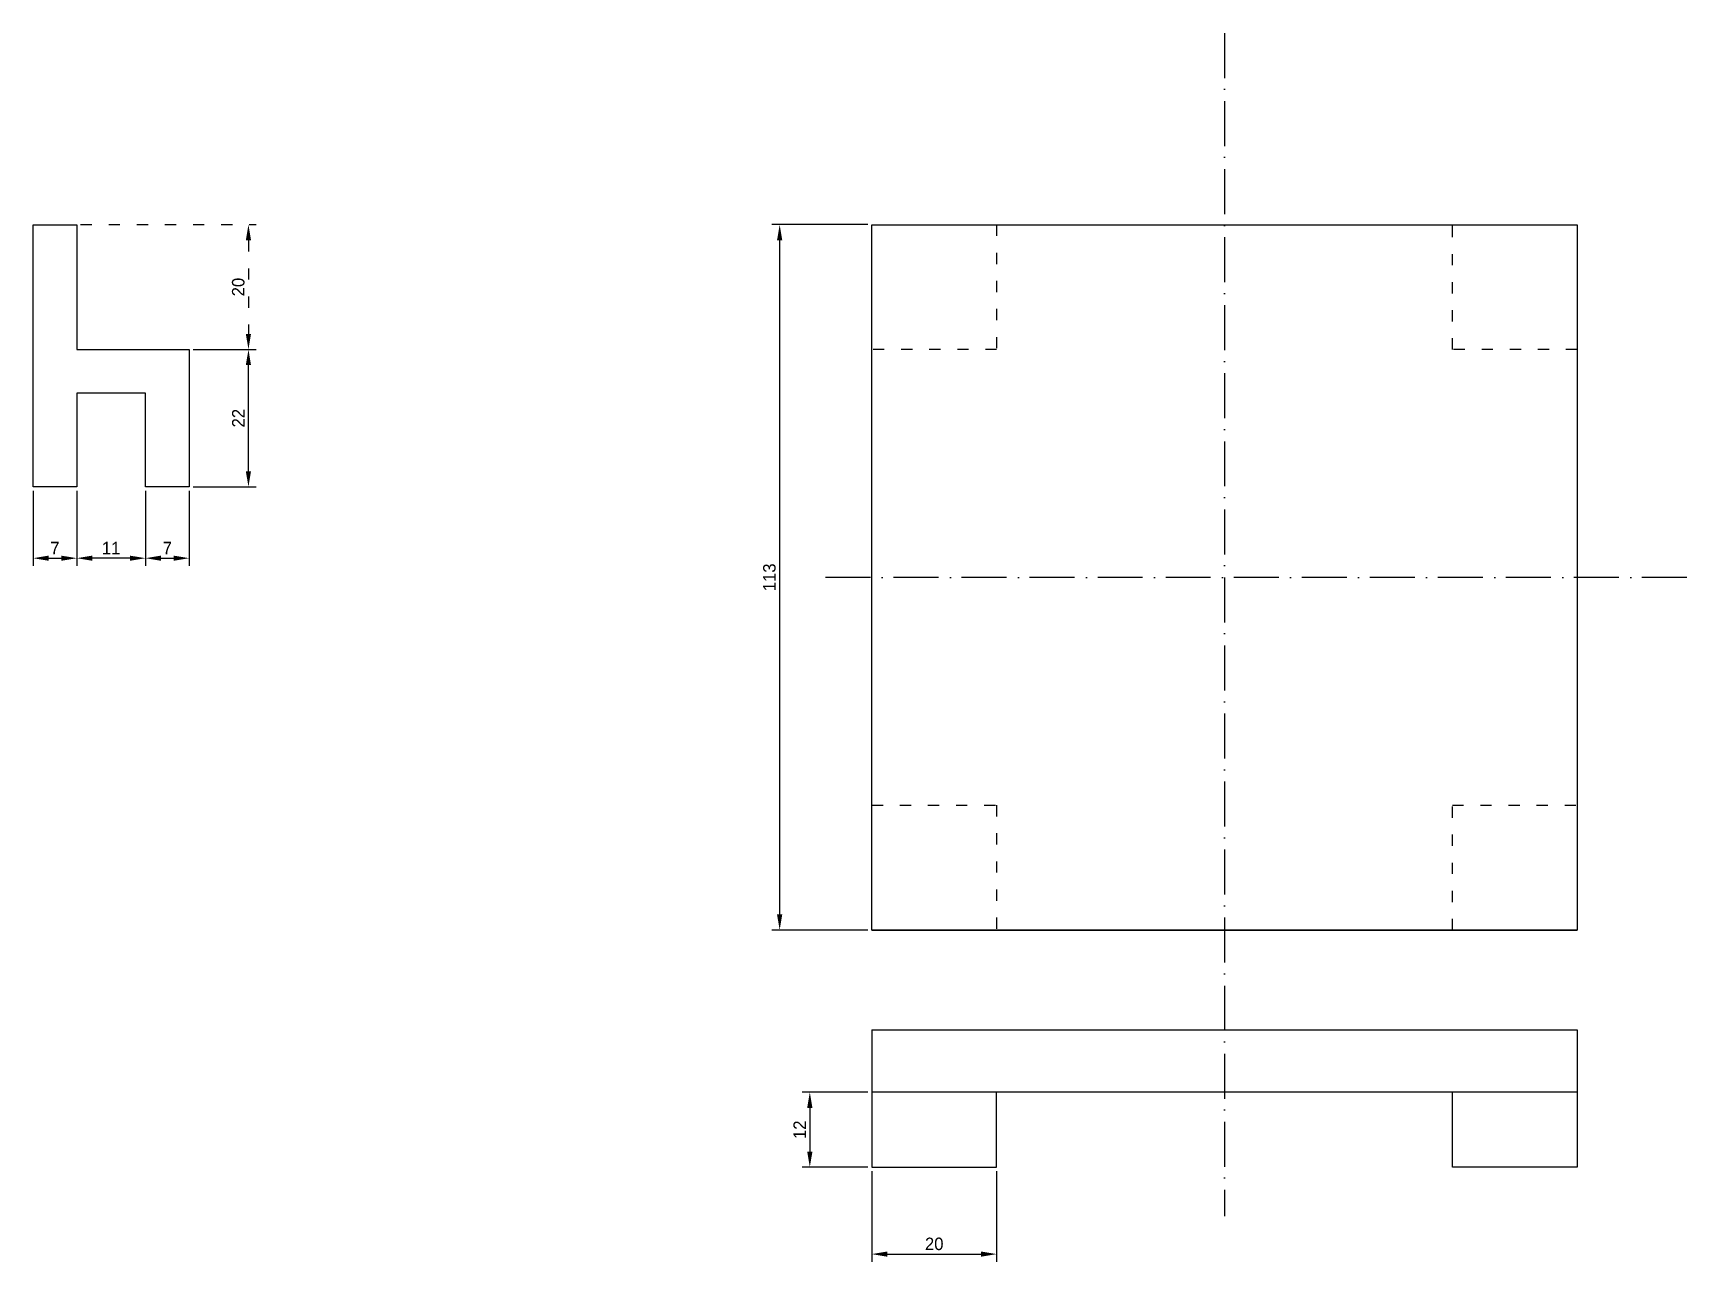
# Model space of a CAD drawing. Extents: x 2686 to 2951, y -295 to -98.
import ezdxf

# ---------------------------------------------------------------- set-up
doc = ezdxf.new("R2010")
doc.units = 12
doc.header["$LTSCALE"] = 3
doc.linetypes.add('ACAD_ISO03W100', pattern=[30, 12, -18])
doc.linetypes.add('ACAD_ISO10W100', pattern=[18, 12, -3, 0, -3])
doc.layers.get('0').update_dxf_attribs({"lineweight": 30})
for name, color, linetype in [('cotas', 7, 'Continuous'), ('ejes', 7, 'ACAD_ISO10W100'), ('oculta', 7, 'ACAD_ISO03W100')]:
    doc.layers.add(name, color=color, linetype=linetype)
doc.styles.get("Standard").update_dxf_attribs({"font": 'cdm.shx'})
doc.dimstyles.new('ISO-25', dxfattribs={"dimtxt": 2, "dimasz": 2.5, "dimexe": 1.25, "dimexo": 0.625, "dimtad": 1, "dimtoh": 1, "dimtxsty": 'Standard', "dimcen": 0, "dimadec": 0, "dimazin": 0, "dimtfac": 1, "dimtmove": 0, "dimatfit": 3, "dimfxl": 1, "dimarcsym": 0})

# ---------------------------------------------------------------- blocks, each defined once
blk = doc.blocks.new('*D10')
at = {"layer": 'cotas', "color": 0, "lineweight": -2}
for p, q in [((2711.33, -149.06), (2721.46, -149.06)), ((2720.21, -168.56), (2720.21, -151.56)), ((2711.33, -171.06), (2721.46, -171.06))]:
    blk.add_line(p, q, dxfattribs=at)
at = {"layer": 'cotas', "color": 0}
for points in [[(2719.79, -151.56), (2720.62, -151.56), (2720.21, -149.06)], [(2719.79, -168.56), (2720.62, -168.56), (2720.21, -171.06)]]:
    blk.add_solid(points, dxfattribs=at)
at = {"layer": 'Defpoints', "color": 0}
for p in [(2710.71, -149.06), (2720.21, -149.06), (2710.71, -171.06)]:
    blk.add_point(p, dxfattribs=at)
at = {"layer": 'cotas', "color": 0, "insert": (2718.58, -160.06), "char_height": 2, "attachment_point": 5, "rotation": 90}
blk.add_mtext('22', dxfattribs=at)
blk = doc.blocks.new('*D12')
at = {"layer": 'cotas', "color": 0, "lineweight": -2}
for p, q in [((2703.71, -171.69), (2703.71, -183.74)), ((2710.71, -171.69), (2710.71, -183.74)), ((2706.21, -182.49), (2708.21, -182.49))]:
    blk.add_line(p, q, dxfattribs=at)
at = {"layer": 'cotas', "color": 0}
for points in [[(2706.21, -182.08), (2706.21, -182.91), (2703.71, -182.49)], [(2708.21, -182.08), (2708.21, -182.91), (2710.71, -182.49)]]:
    blk.add_solid(points, dxfattribs=at)
at = {"layer": 'Defpoints', "color": 0}
for p in [(2703.71, -171.06), (2710.71, -171.06), (2710.71, -182.49)]:
    blk.add_point(p, dxfattribs=at)
at = {"layer": 'cotas', "color": 0, "insert": (2707.21, -180.87), "char_height": 2, "attachment_point": 5}
blk.add_mtext('7', dxfattribs=at)
blk = doc.blocks.new('*D13')
at = {"layer": 'cotas', "color": 0, "lineweight": -2}
for p, q in [((2692.71, -171.69), (2692.71, -183.74)), ((2703.71, -171.69), (2703.71, -183.74)), ((2701.21, -182.49), (2695.21, -182.49))]:
    blk.add_line(p, q, dxfattribs=at)
at = {"layer": 'cotas', "color": 0}
for points in [[(2695.21, -182.08), (2695.21, -182.91), (2692.71, -182.49)], [(2701.21, -182.08), (2701.21, -182.91), (2703.71, -182.49)]]:
    blk.add_solid(points, dxfattribs=at)
at = {"layer": 'Defpoints', "color": 0}
for p in [(2692.71, -171.06), (2703.71, -171.06), (2692.71, -182.49)]:
    blk.add_point(p, dxfattribs=at)
at = {"layer": 'cotas', "color": 0, "insert": (2698.21, -180.87), "char_height": 2, "attachment_point": 5}
blk.add_mtext('11', dxfattribs=at)
blk = doc.blocks.new('*D14')
at = {"layer": 'cotas', "color": 0, "lineweight": -2}
for p, q in [((2685.71, -171.69), (2685.71, -183.74)), ((2692.71, -171.69), (2692.71, -183.74)), ((2688.21, -182.49), (2690.21, -182.49))]:
    blk.add_line(p, q, dxfattribs=at)
at = {"layer": 'cotas', "color": 0}
for points in [[(2688.21, -182.08), (2688.21, -182.91), (2685.71, -182.49)], [(2690.21, -182.08), (2690.21, -182.91), (2692.71, -182.49)]]:
    blk.add_solid(points, dxfattribs=at)
at = {"layer": 'Defpoints', "color": 0}
for p in [(2685.71, -171.06), (2692.71, -171.06), (2692.71, -182.49)]:
    blk.add_point(p, dxfattribs=at)
at = {"layer": 'cotas', "color": 0, "insert": (2689.21, -180.87), "char_height": 2, "attachment_point": 5}
blk.add_mtext('7', dxfattribs=at)
blk = doc.blocks.new('*D16')
at = {"layer": 'cotas', "color": 0, "lineweight": -2}
for p, q in [((2819.45, -129.06), (2804.06, -129.06)), ((2805.31, -131.56), (2805.31, -239.56)), ((2819.45, -242.06), (2804.06, -242.06))]:
    blk.add_line(p, q, dxfattribs=at)
at = {"layer": 'cotas', "color": 0}
for points in [[(2804.89, -131.56), (2805.73, -131.56), (2805.31, -129.06)], [(2804.89, -239.56), (2805.73, -239.56), (2805.31, -242.06)]]:
    blk.add_solid(points, dxfattribs=at)
at = {"layer": 'Defpoints', "color": 0}
for p in [(2820.07, -129.06), (2805.31, -242.06), (2820.07, -242.06)]:
    blk.add_point(p, dxfattribs=at)
at = {"layer": 'cotas', "color": 0, "insert": (2803.68, -185.56), "char_height": 2, "attachment_point": 5, "rotation": 90}
blk.add_mtext('113', dxfattribs=at)
blk = doc.blocks.new('*D18')
at = {"layer": 'cotas', "color": 0, "lineweight": -2, "ltscale": 0.2}
for p, q in [((2820.07, -280.68), (2820.07, -295.22)), ((2840.07, -280.68), (2840.07, -295.22)), ((2822.57, -293.97), (2837.57, -293.97))]:
    blk.add_line(p, q, dxfattribs=at)
at = {"layer": 'cotas', "color": 0, "ltscale": 0.2}
for points in [[(2822.57, -293.55), (2822.57, -294.39), (2820.07, -293.97)], [(2837.57, -293.55), (2837.57, -294.39), (2840.07, -293.97)]]:
    blk.add_solid(points, dxfattribs=at)
at = {"layer": 'Defpoints', "color": 0, "ltscale": 0.2}
for p in [(2820.07, -280.05), (2840.07, -280.05), (2840.07, -293.97)]:
    blk.add_point(p, dxfattribs=at)
at = {"layer": 'cotas', "color": 0, "ltscale": 0.2, "insert": (2830.07, -292.34), "char_height": 2, "attachment_point": 5}
blk.add_mtext('20', dxfattribs=at)
blk = doc.blocks.new('*D19')
at = {"layer": 'cotas', "color": 0, "lineweight": -2, "ltscale": 0.2}
for p, q in [((2819.45, -268.05), (2808.89, -268.05)), ((2810.14, -270.55), (2810.14, -277.55)), ((2819.45, -280.05), (2808.89, -280.05))]:
    blk.add_line(p, q, dxfattribs=at)
at = {"layer": 'cotas', "color": 0, "ltscale": 0.2}
for points in [[(2809.72, -270.55), (2810.56, -270.55), (2810.14, -268.05)], [(2809.72, -277.55), (2810.56, -277.55), (2810.14, -280.05)]]:
    blk.add_solid(points, dxfattribs=at)
at = {"layer": 'Defpoints', "color": 0, "ltscale": 0.2}
for p in [(2820.07, -268.05), (2810.14, -280.05), (2820.07, -280.05)]:
    blk.add_point(p, dxfattribs=at)
at = {"layer": 'cotas', "color": 0, "ltscale": 0.2, "insert": (2808.52, -274.05), "char_height": 2, "attachment_point": 5, "rotation": 90}
blk.add_mtext('12', dxfattribs=at)
blk = doc.blocks.new('*D23')
at = {"layer": 'Defpoints', "color": 0, "ltscale": 0.05}
for p in [(2692.71, -129.06), (2692.71, -149.06), (2720.21, -149.06)]:
    blk.add_point(p, dxfattribs=at)
at = {"layer": 'oculta', "color": 0, "lineweight": -2, "ltscale": 0.05}
for p, q in [((2693.33, -129.06), (2721.46, -129.06)), ((2720.21, -131.56), (2720.21, -146.56)), ((2693.33, -149.06), (2721.46, -149.06))]:
    blk.add_line(p, q, dxfattribs=at)
at = {"layer": 'oculta', "color": 0, "ltscale": 0.05}
for points in [[(2719.79, -131.56), (2720.62, -131.56), (2720.21, -129.06)], [(2719.79, -146.56), (2720.62, -146.56), (2720.21, -149.06)]]:
    blk.add_solid(points, dxfattribs=at)
at = {"layer": 'oculta', "color": 0, "ltscale": 0.05, "insert": (2718.58, -139.06), "char_height": 2, "attachment_point": 5, "rotation": 90}
blk.add_mtext('20', dxfattribs=at)

msp = doc.modelspace()

# ---------------------------------------------------------------- linework, layer by layer
at = {"ltscale": 0.2}
for p, q in [((2820.074, -242.065), (2933.074, -242.065)), ((2820.074, -258.052), (2933.074, -258.052)), ((2820.074, -258.052), (2820.074, -268.052)), ((2933.074, -258.052), (2933.074, -268.052)), ((2933.074, -268.052), (2820.074, -268.052)), ((2820.074, -268.052), (2820.074, -280.052)), ((2840.074, -280.052), (2840.074, -268.052)), ((2913.074, -280.052), (2913.074, -268.052)), ((2933.074, -268.052), (2933.074, -280.052)), ((2820.074, -280.052), (2840.074, -280.052)), ((2933.074, -280.052), (2913.074, -280.052))]:
    msp.add_line(p, q, dxfattribs=at)
for points in [[(2703.706, -156.065), (2692.706, -156.065), (2692.706, -171.065), (2685.706, -171.065), (2685.706, -129.065), (2692.706, -129.065), (2692.706, -149.065), (2710.706, -149.065), (2710.706, -171.065), (2703.706, -171.065)], [(2820.074, -129.065), (2933.074, -129.065), (2933.074, -242.065), (2820.074, -242.065)]]:
    msp.add_lwpolyline(points, close=True)
at = {"layer": 'ejes', "ltscale": 0.2}
for p, q in [((2876.574, -98.374), (2876.574, -287.899)), ((2950.655, -185.565), (2812.64, -185.565))]:
    msp.add_line(p, q, dxfattribs=at)
at = {"layer": 'oculta', "ltscale": 0.05}
for points in [[(2820.074, -129.065), (2840.074, -129.065), (2840.074, -149.065), (2820.074, -149.065)], [(2913.074, -129.065), (2933.074, -129.065), (2933.074, -149.065), (2913.074, -149.065)], [(2820.074, -222.065), (2840.074, -222.065), (2840.074, -242.065), (2820.074, -242.065)], [(2913.074, -222.065), (2933.074, -222.065), (2933.074, -242.065), (2913.074, -242.065)]]:
    msp.add_lwpolyline(points, close=True, dxfattribs=at)

# ---------------------------------------------------------------- dimensions: what is measured, and where the dimension line sits
at = {"layer": 'cotas'}
dim = msp.add_linear_dim(base=(2805.31, -242.065), p1=(2820.074, -129.065), p2=(2820.074, -242.065), angle=90, dimstyle='ISO-25', dxfattribs=at)
dim.commit()
dim.dimension.update_dxf_attribs({"geometry": '*D16', "text_midpoint": (2803.685, -185.565)})
dim = msp.add_linear_dim(base=(2720.207, -149.065), p1=(2710.706, -171.065), p2=(2710.706, -149.065), angle=90, dimstyle='ISO-25', dxfattribs=at)
dim.commit()
dim.dimension.update_dxf_attribs({"geometry": '*D10', "text_midpoint": (2720.207, -160.065), "dimtype": 160})
for base, p1, p2, picture, middle in [((2692.706, -182.495), (2685.706, -171.065), (2692.706, -171.065), '*D14', (2689.206, -180.87)), ((2692.706, -182.495), (2703.706, -171.065), (2692.706, -171.065), '*D13', (2698.206, -180.87)), ((2710.706, -182.495), (2703.706, -171.065), (2710.706, -171.065), '*D12', (2707.206, -180.87))]:
    dim = msp.add_linear_dim(base=base, p1=p1, p2=p2, dimstyle='ISO-25', dxfattribs=at)
    dim.commit()
    dim.dimension.update_dxf_attribs({"geometry": picture, "text_midpoint": middle})
at = {"layer": 'cotas', "ltscale": 0.2}
dim = msp.add_linear_dim(base=(2810.14, -280.052), p1=(2820.074, -268.052), p2=(2820.074, -280.052), angle=90, dimstyle='ISO-25', dxfattribs=at)
dim.commit()
dim.dimension.update_dxf_attribs({"geometry": '*D19', "text_midpoint": (2808.515, -274.052)})
dim = msp.add_linear_dim(base=(2840.074, -293.97), p1=(2820.074, -280.052), p2=(2840.074, -280.052), dimstyle='ISO-25', dxfattribs=at)
dim.commit()
dim.dimension.update_dxf_attribs({"geometry": '*D18', "text_midpoint": (2830.074, -292.345)})
at = {"layer": 'oculta', "ltscale": 0.05}
dim = msp.add_linear_dim(base=(2720.207, -149.065), p1=(2692.706, -129.065), p2=(2692.706, -149.065), angle=90, dimstyle='ISO-25', dxfattribs=at)
dim.commit()
dim.dimension.update_dxf_attribs({"geometry": '*D23', "text_midpoint": (2718.582, -139.065)})

doc.saveas('drawing.dxf')
